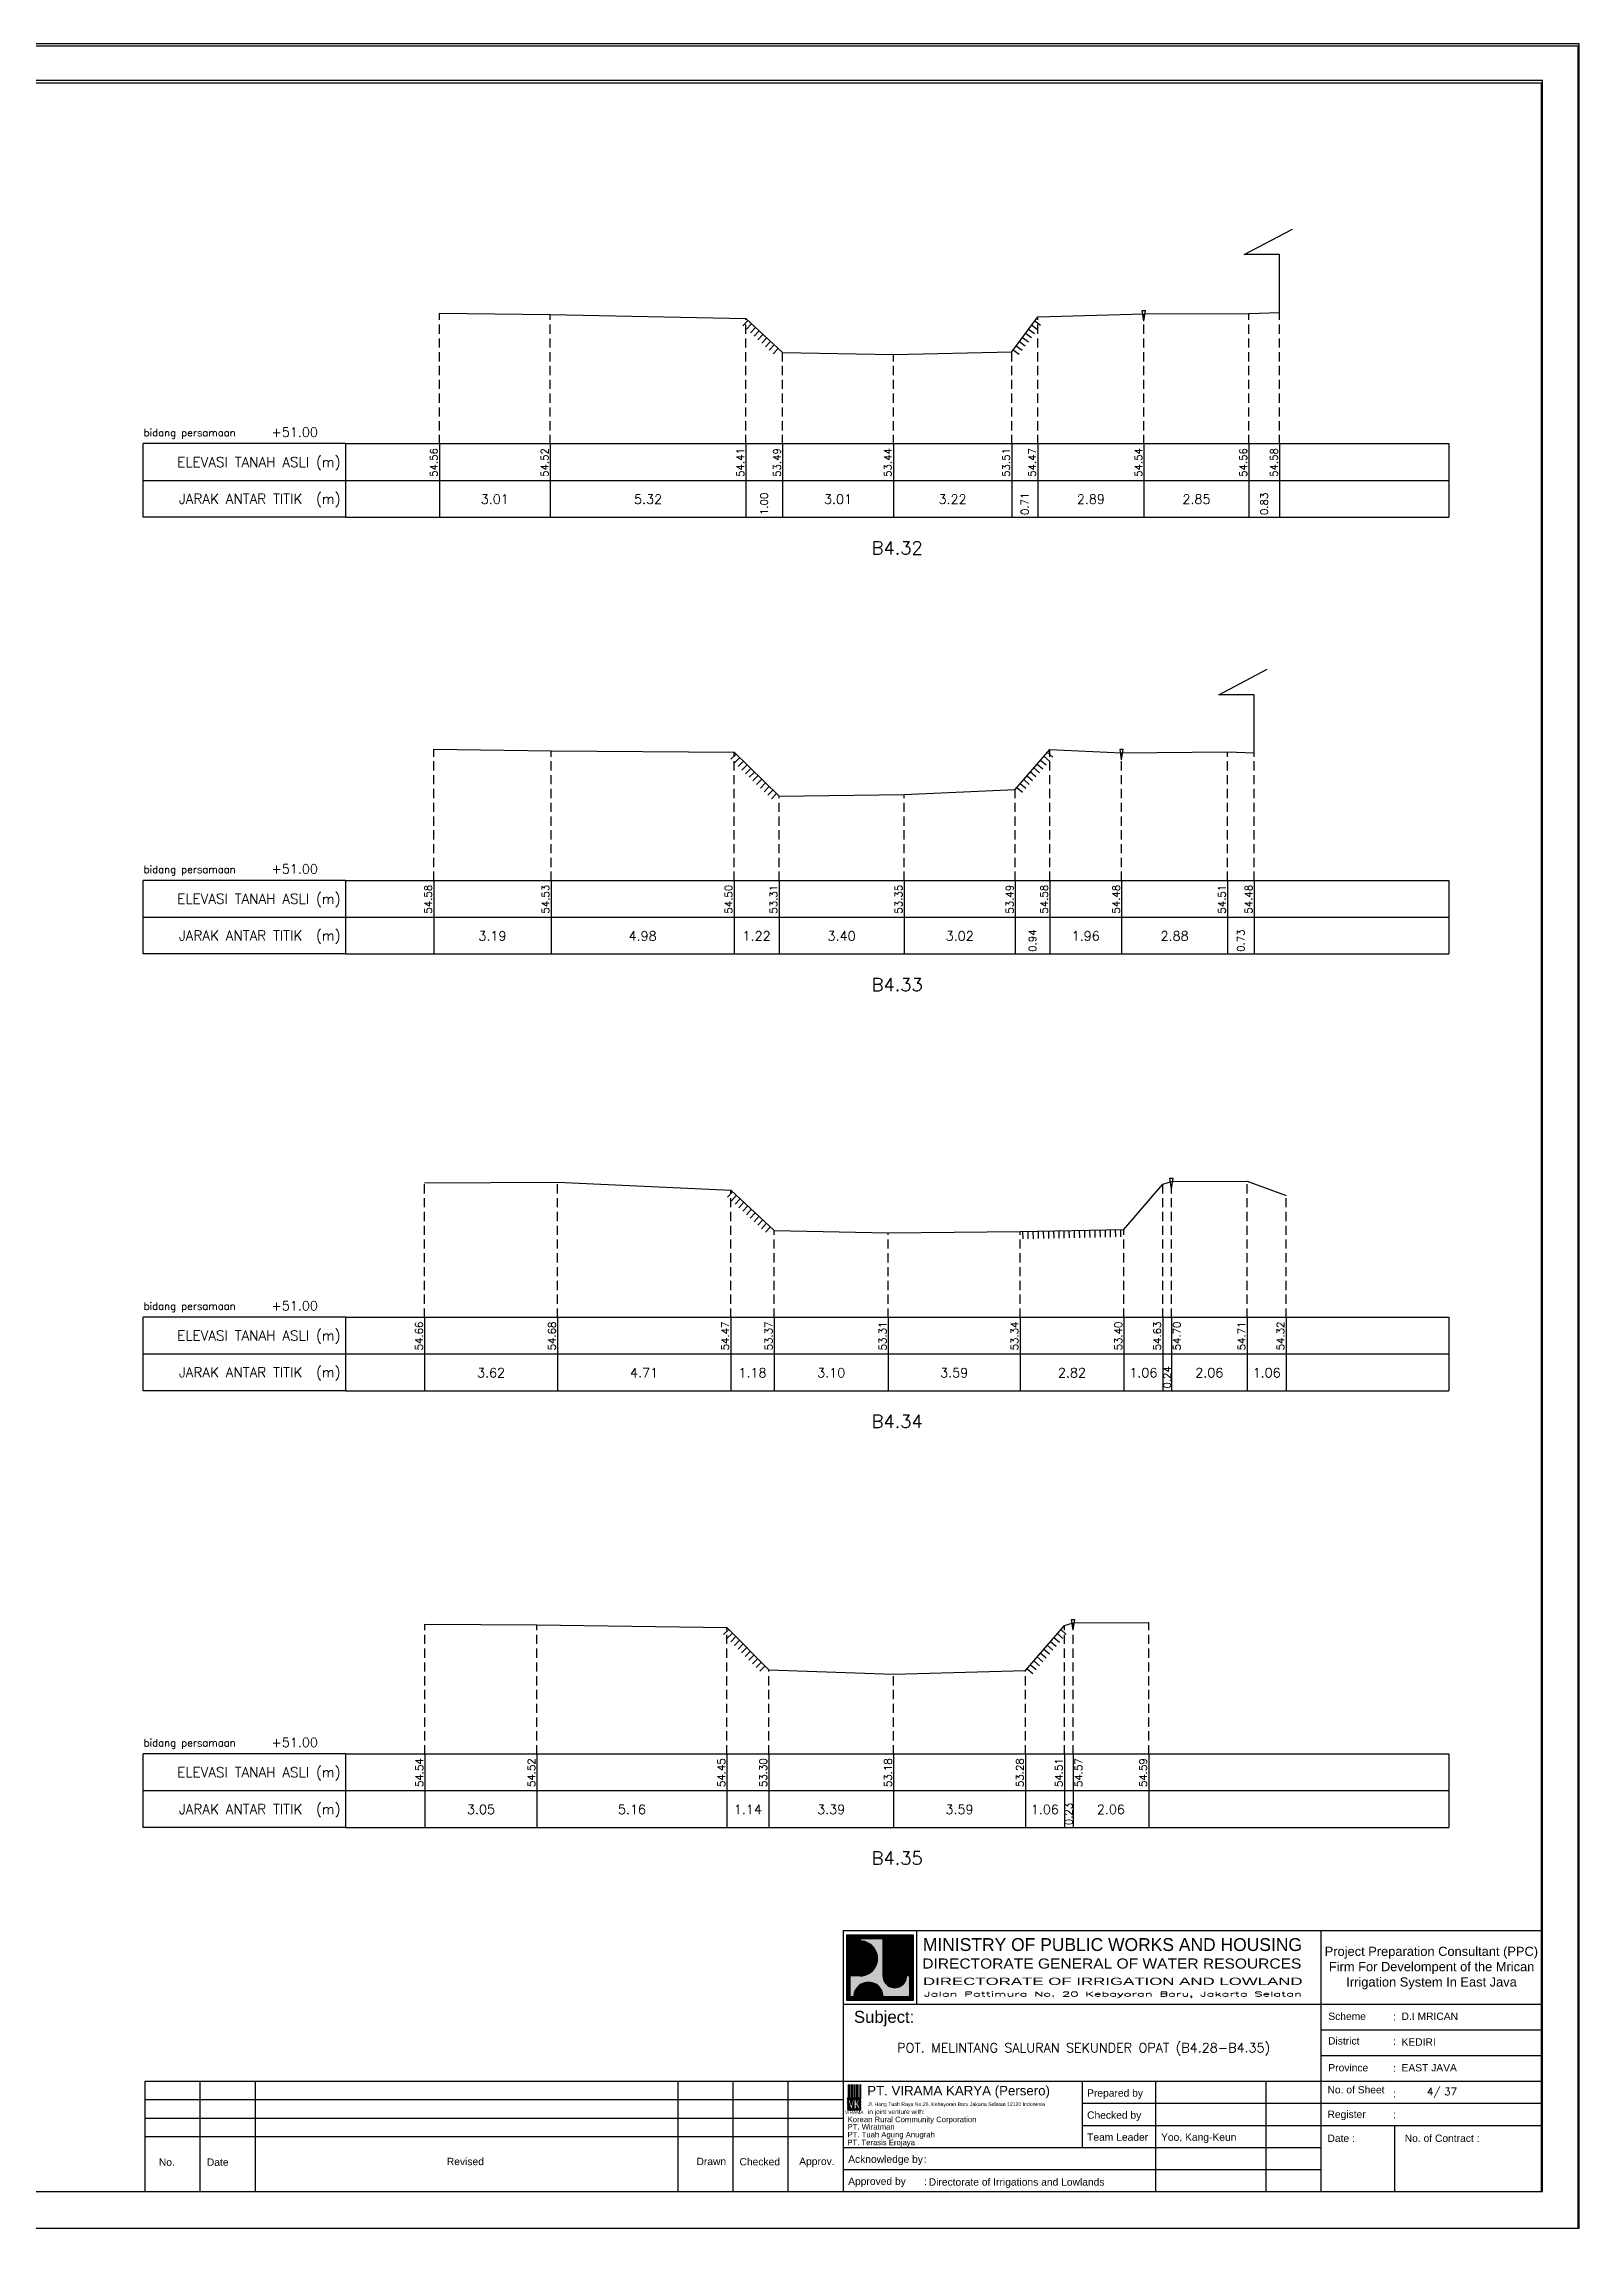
# Model space of a CAD drawing. Header units: inches. Extents: x -11 to 3175, y -842 to -783.
# Drawn here: x 295.3 to 337.1, y -842 to -782.6 of the extents above; entities that cross this region are included whole.
import ezdxf
from ezdxf.enums import TextEntityAlignment as Align

# ---------------------------------------------------------------- set-up
doc = ezdxf.new("R2010")
doc.units = ezdxf.units.IN
doc.header["$MEASUREMENT"] = 0
doc.linetypes.add('DASHED2', pattern=[0.375, 0.25, -0.125])
doc.layers.add('KOP', color=7, linetype='Continuous')
doc.layers.add('pelengkap', color=7, linetype='Continuous')
doc.styles.add('ARIAL', font='arial.ttf')
doc.styles.add('battang01', font='arial.ttf')
doc.styles.add('L100', font='simplex.shx', dxfattribs={"height": 0.254})
doc.styles.add('L140', font='simplex.shx', dxfattribs={"height": 0.356})
doc.styles.add('L80', font='simplex.shx', dxfattribs={"height": 0.203})
doc.styles.add('ROMANS-N', font='ROMANS.SHX', dxfattribs={"width": 0.8})
doc.styles.add('SONDU', font='arial.ttf')
doc.styles.get("Standard").update_dxf_attribs({"font": 'simplex.shx'})
doc.styles.add('STYLE1', font='arial.ttf', dxfattribs={"height": 0.2})
pattern_1 = [(45, (0, 0), (-0.08838834764831843, 0.08838834764831845), [])]

# ---------------------------------------------------------------- blocks, each defined once
blk = doc.blocks.new('kop')
at = {"layer": 'KOP'}
h = blk.add_hatch(color=3, dxfattribs=at)
h.paths.add_polyline_path([(609.8653532927285, 69.7965174242664), (591.8076082223538, 69.7965174242664), (591.8076082223538, 51.90947071793616), (609.8653532927285, 51.90947071793616)])
h.paths.add_polyline_path([(592.1020534932645, 52.24844148547069), (592.1020534932645, 69.50460869670152), (609.5341911203627, 69.50460869670152), (609.5341911203627, 52.24844148547069)], flags=16)
edge = h.paths.add_edge_path(flags=0)
edge.add_line((608.873529834174, 52.90910277674104), (601.6712012034158, 52.90910277674104))
edge.add_ellipse((597.6820295724688, 52.91975268540099), major_axis=(2.820780363398898, 2.820780363398898), ratio=0.9999999999999934, start_angle=314.8470375744171, end_angle=495.1529624255826)
edge.add_line((593.6928579415221, 52.90910277674104), (592.7627147794652, 52.90910277674104))
edge.add_line((592.7627147794651, 52.90910277674104), (592.7627147794651, 58.62619728620361))
edge.add_line((592.7627147794651, 58.62619728620368), (595.428986556629, 58.62619728620368))
edge.add_ellipse((595.4289865566291, 63.36824099147847), major_axis=(-3.353131261170752, 3.353131261170752), ratio=0.9999999999999983, start_angle=134.9999999999999, end_angle=314.9999999999999)
edge.add_line((595.4289865566291, 68.11028469675327), (595.4289865566291, 68.84394741944757))
edge.add_line((595.4289865566291, 68.84394741944752), (601.6547436091821, 68.84394741944752))
edge.add_line((601.6547436091821, 68.84394741944752), (601.6547436091821, 58.59413430307072))
edge.add_ellipse((604.8563547331537, 58.62619728605213), major_axis=(2.263994459030571, 2.263994459030571), ratio=0.9999999999991376, start_angle=135.5737774266452, end_angle=315.0000000026869)
edge.add_line((608.0581264027169, 58.62619728620368), (608.873529834174, 58.62619728620368))
edge.add_line((608.873529834174, 58.62619728620368), (608.873529834174, 52.9091027767411))
h = blk.add_hatch(dxfattribs=at)
h.set_pattern_fill('ANSI31', color=21)
h.set_pattern_definition(pattern_1)
h.paths.add_polyline_path([(609.5341911203627, 69.50460869670152), (592.1020534932645, 69.50460869670152), (592.1020534932645, 52.24844148547069), (609.5341911203627, 52.24844148547069)])
edge = h.paths.add_edge_path(flags=16)
edge.add_line((608.0581264038578, 58.62619728331649), (608.873529834174, 58.62619728331649))
edge.add_line((608.873529834174, 58.62619728331649), (608.873529834174, 52.90910277674104))
edge.add_line((608.873529834174, 52.90910277674104), (601.6712012043477, 52.90910277674104))
edge.add_ellipse((597.6820295732255, 52.91975268530538), major_axis=(-2.820780363950464, 2.820780363950464), ratio=0.9999999999999999, start_angle=224.8470375717975, end_angle=405.1529624282025)
edge.add_line((593.6928579421033, 52.90910277674104), (592.7627147794651, 52.90910277674104))
edge.add_line((592.7627147794651, 52.90910277674104), (592.7627147794651, 58.62619728331649))
edge.add_line((592.7627147794651, 58.62619728331649), (595.4289865705781, 58.62619728331649))
edge.add_ellipse((595.4289865571182, 63.3682409894528), major_axis=(-3.353131262124677, 3.353131262124677), ratio=0.9999999999999912, start_angle=134.9999999999997, end_angle=314.9999999999998)
edge.add_line((595.4289865571182, 68.11028469676671), (595.4289865571182, 68.84394741944752))
edge.add_line((595.4289865571182, 68.84394741944752), (601.6547436095548, 68.84394741944752))
edge.add_line((601.6547436095548, 68.84394741944752), (601.6547436095548, 58.5941344047481))
edge.add_ellipse((604.8563547345466, 58.62619728331649), major_axis=(-2.263994459341034, 2.263994459341035), ratio=0.999999999999965, start_angle=45.57377555810933, end_angle=225.000000000001)
h = blk.add_hatch(color=3, dxfattribs=at)
edge = h.paths.add_edge_path()
edge.add_line((601.6547436091821, 68.84394741944752), (595.4289865566291, 68.84394741944752))
edge.add_line((595.4289865566291, 68.84394741944752), (595.4289865566291, 68.11028469675321))
edge.add_ellipse((595.4289865566291, 63.36824099147847), major_axis=(-3.353131261170759, 3.353131261170758), ratio=0.9999999999999979, start_angle=134.9999999999999, end_angle=314.99999999999994, ccw=False)
edge.add_line((595.4289865566291, 58.62619728620368), (592.7627147794652, 58.62619728620368))
edge.add_line((592.7627147794651, 58.62619728620368), (592.7627147794651, 52.9091027767411))
edge.add_line((592.7627147794651, 52.90910277674104), (593.692857941522, 52.90910277674104))
edge.add_ellipse((597.6820295724688, 52.91975268540099), major_axis=(-2.820780363398898, 2.820780363398898), ratio=0.9999999999999934, start_angle=-135.1529624255826, end_angle=45.15296242558293, ccw=False)
edge.add_line((601.6712012034156, 52.90910277674104), (608.8735298341738, 52.90910277674104))
edge.add_line((608.873529834174, 52.90910277674104), (608.873529834174, 58.62619728620361))
edge.add_line((608.873529834174, 58.62619728620368), (608.0581264027169, 58.62619728620368))
edge.add_ellipse((604.856354733136, 58.62619728987087), major_axis=(2.263994459042317, 2.263994459042318), ratio=0.9999999999997576, start_angle=134.426222510409, end_angle=314.999999934367, ccw=False)
edge.add_line((601.6547436091821, 58.65826027636805), (601.6547436091821, 68.8439474194476))
h = blk.add_hatch(dxfattribs=at)
h.set_pattern_fill('ANSI31', color=41)
h.set_pattern_definition(pattern_1)
h.paths.add_polyline_path([(595.5939701222399, 25.44229578518152), (591.9923714647559, 25.44229578518152), (591.9923714647559, 22.12011222587194), (595.5939701222399, 22.12011222587194)])
h.paths.add_polyline_path([(594.8290399212113, 23.80107538915849), (595.486404190889, 22.50553331270966), (594.9518442189607, 22.50553331270966), (594.3704352444638, 23.59173922572727), (594.3704352444638, 22.50553331270966), (593.8526512319377, 22.50553331270966), (593.8526512319377, 24.7253559070662), (593.2416323709347, 22.50553331270966), (592.8436656118323, 22.50553331270966), (592.1206616099082, 25.0450254569166), (592.6728596590955, 25.0450254569166), (593.0257276515837, 23.53939475651638), (593.4088768836065, 25.0450254569166), (594.3704352444638, 25.0450254569166), (594.3704352444638, 23.99209855350495), (594.8904903176194, 25.0450254569166), (595.4627761213299, 25.0450254569166)], flags=16)
at = {"color": 2}
blk.add_lwpolyline([(-49.29008735655361, -9.987386569675465), (790.6905617838997, -9.987386569675465), (790.6905617838997, 583.2926438577114), (-49.29008735655361, 583.2926438577114)], close=True, dxfattribs=at)
at = {"color": 6}
blk.add_lwpolyline([(0.6493091440684111, 0.0004927304488262507), (780.7026824837753, 0.0004927304488262507), (780.7026824837753, 573.3047645575871), (0.6493091440684111, 573.3047645575871)], close=True, dxfattribs=at)
at = {"layer": 'KOP', "color": 5}
for p, q in [((590.8030303217506, 70.96299432783698), (590.8030303217506, 29.98464833497903)), ((590.8030303217506, 70.96299432783698), (780.7026824837753, 70.96299432783698)), ((400.9033781597261, 29.98464833497903), (400.9033781597261, 0.0004927304488262507)), ((400.9033781597261, 29.98464833497903), (590.8030303217506, 29.98464833497903)), ((590.8030303217506, 29.98464833497903), (590.8030303217506, 0.0004927304488262507))]:
    blk.add_line(p, q, dxfattribs=at)
at = {"layer": 'KOP', "color": 3}
for p, q in [((591.8076082223538, 69.7965174242664), (609.8653532927285, 69.7965174242664)), ((591.8076082223538, 51.90947071793616), (591.8076082223538, 69.7965174242664)), ((592.1020534932645, 69.50460869670152), (609.5341911203627, 69.50460869670152)), ((592.1020534932645, 52.24844148547069), (592.1020534932645, 69.50460869670152)), ((595.4289865571182, 68.84394741502373), (595.4289865571182, 68.1102846954029)), ((595.4289865566291, 68.84394741944752), (601.6547436091821, 68.84394741944752)), ((601.6547436095548, 58.59413430414176), (601.6547436095548, 68.84394741502373)), ((609.5341911203627, 69.50460869670152), (609.5341911203627, 52.24844148547069)), ((609.8653532927285, 69.7965174242664), (609.8653532927285, 51.90947071793616)), ((592.7627147794651, 52.90910277674104), (592.7627147794651, 58.62619728620368)), ((595.4289865571182, 58.62619728331649), (592.7627147799426, 58.62619728331649)), ((608.8735298352565, 58.62619728331649), (608.0581264038578, 58.62619728331649)), ((608.873529834174, 58.62619728620368), (608.873529834174, 52.90910277674104)), ((609.8653532927285, 51.90947071793616), (591.8076082223538, 51.90947071793616)), ((609.5341911203627, 52.24844148547069), (592.1020534932645, 52.24844148547069)), ((593.6928579415221, 52.90910277674104), (592.7627147794651, 52.90910277674104)), ((608.873529834174, 52.90910277674104), (601.6712012034156, 52.90910277674104)), ((720.7343712747147, 43.97725428375983), (780.7026824837753, 43.97725428375983)), ((720.7343712747147, 36.98095130936949), (780.7026824837753, 36.98095130936949)), ((415.895455961991, 29.98464833497903), (415.895455961991, 0.0004927304488262507)), ((430.8875337642562, 29.98464833497903), (430.8875337642562, 0.0004927304488262507)), ((545.8267969149554, 29.98464833497903), (545.8267969149554, 0.0004927304488262507)), ((560.8188747172203, 29.98464833497903), (560.8188747172203, 0.0004927304488262507)), ((575.8109525194855, 29.98464833497903), (575.8109525194855, 0.0004927304488262507)), ((655.7687007982327, 29.98464833497903), (655.7687007982327, 11.99415497226093)), ((675.7581378679197, 29.98464833497903), (675.7581378679197, 0.0004927304488262507)), ((705.7422934724498, 29.98464833497903), (705.7422934724498, 0.0004927304488262507)), ((400.9033781597261, 24.98728906755738), (590.8030303217506, 24.98728906755738)), ((655.7687007982327, 23.98781721407303), (720.7343712747147, 23.98781721407303)), ((720.7343712747147, 23.98781721407303), (780.7026824837753, 23.98781721407303)), ((400.9033781597261, 19.98992980013563), (590.8030303217506, 19.98992980013563)), ((655.7687007982327, 17.99098609316704), (720.7343712747147, 17.99098609316704)), ((720.7343712747147, 17.99098609316704), (780.7026824837753, 17.99098609316704)), ((740.7238083444017, 17.99098609316704), (740.7238083444017, 0.0004927304488262507)), ((400.9033781597261, 14.99257053271398), (590.8030303217506, 14.99257053271398)), ((590.8030303217506, 5.997323851354935), (720.7343712747147, 5.997323851354935))]:
    blk.add_line(p, q, dxfattribs=at)
at = {"layer": 'KOP', "color": 4}
for p, q in [((610.7924673914374, 70.96299432783698), (610.7924673914374, 50.97355725815018)), ((720.7343712747147, 70.96299432783698), (720.7343712747147, 0.0004927304488262507)), ((590.8030303217506, 50.97355725815018), (720.7343712747147, 50.97355725815018)), ((720.7343712747147, 50.97355725815018), (780.7026824837753, 50.97355725815018)), ((590.8030303217506, 29.98464833497903), (720.7343712747147, 29.98464833497903)), ((720.7343712747147, 29.98464833497903), (780.7026824837753, 29.98464833497903)), ((590.8030303217506, 11.99415497226093), (720.7343712747147, 11.99415497226093))]:
    blk.add_line(p, q, dxfattribs=at)
at = {"layer": 'KOP', "color": 41}
blk.add_line((595.5939701222399, 22.12011222587194), (591.9923714647559, 22.12011222587194), dxfattribs=at)
for points in [[(591.9923714647559, 25.44229578518152), (595.5939701222399, 25.44229578518152)], [(592.1206616099082, 25.0450254569166), (592.6728596590955, 25.0450254569166)], [(592.1206616099082, 25.0450254569166), (592.8436656118323, 22.50553331270964)], [(592.2042302093139, 25.44229578518152), (592.4160889538717, 25.44229578518152)], [(592.6279476984296, 25.44229578518152), (592.8398064429874, 25.44229578518152)], [(592.6728596590955, 25.04502545691657), (593.0257276515837, 23.53939475651638), (593.4088768836065, 25.04502545691663)], [(593.0516651875452, 25.44229578518152), (593.2635239321031, 25.44229578518152)], [(593.2416323709347, 22.50553331270964), (593.8526512319377, 24.7253559070662)], [(593.4088768836065, 25.0450254569166), (594.3704352444638, 25.0450254569166)], [(593.475382676661, 25.44229578518152), (593.6872414212188, 25.44229578518152)], [(593.8526512319377, 22.50553331270966), (593.8526512319377, 24.7253559070662)], [(593.8991001657766, 25.44229578518152), (594.1109589103345, 25.44229578518152)], [(594.3228176548924, 25.44229578518152), (594.5346763994503, 25.44229578518152)], [(594.3704352444638, 25.0450254569166), (594.3704352444638, 23.99209855350495)], [(594.3704352444638, 23.99209855350495), (594.8904903176194, 25.04502545691664)], [(594.7465351440081, 25.44229578518152), (594.958393888566, 25.44229578518152)], [(594.8290399212113, 23.80107538915849), (595.4627761213299, 25.04502545691658)], [(594.8290399212113, 23.80107538915849), (595.486404190889, 22.50553331270966)], [(594.8904903176194, 25.0450254569166), (595.4627761213299, 25.0450254569166)], [(595.1702526331238, 25.44229578518152), (595.3821113776818, 25.44229578518152)], [(592.8436656118323, 22.50553331270966), (593.2416323709347, 22.50553331270966)], [(593.8526512319377, 22.50553331270966), (594.3704352444638, 22.50553331270966)], [(594.9518442189607, 22.50553331270961), (594.3704352444638, 23.59173922572727)], [(594.3704352444638, 23.59173922572727), (594.3704352444638, 22.50553331270966)], [(594.9518442189607, 22.50553331270966), (595.486404190889, 22.50553331270966)]]:
    blk.add_lwpolyline(points, dxfattribs=at)
at = {"layer": 'KOP', "color": 42}
for points in [[(592.1962927759001, 29.11418325926331), (592.1962927759001, 25.44229578518152)], [(592.5354066955362, 29.11418325926331), (592.5354066955362, 25.44229578518152)], [(592.9591241846518, 29.11418325926331), (592.9591241846518, 25.44229578518152)], [(593.3828416737675, 29.11418325926331), (593.3828416737675, 25.44229578518152)], [(593.8065591628832, 29.11418325926331), (593.8065591628832, 25.44229578518152)], [(594.2302766519989, 29.11418325926331), (594.2302766519989, 25.44229578518152)], [(594.6539941411147, 29.11418325926331), (594.6539941411147, 25.44229578518152)], [(595.0777116302304, 29.11418325926331), (595.0777116302304, 25.44229578518152)], [(595.5014291193462, 29.11418325926331), (595.5014291193462, 25.44229578518152)]]:
    blk.add_lwpolyline(points, dxfattribs=at)
at = {"layer": 'KOP', "color": 3}
for centre, major_axis, ratio, start_param, end_param in [((595.4289865571182, 63.3682409894528), (-3.353131262124677, 3.353131262124677), 0.9999999999999912, 2.35619449019234, 5.497787143782134), ((597.6820295732255, 52.91975268530538), (-2.820780363950464, 2.820780363950464), 0.9999999999999998, 3.924321118983262, 7.071253168581014), ((604.8563547345466, 58.62619728331649), (-2.263994459341034, 2.263994459341035), 0.9999999999999651, 0.7853981633974656, 3.926990816987259)]:
    blk.add_ellipse(centre, major_axis=major_axis, ratio=ratio, start_param=start_param, end_param=end_param, dxfattribs=at)
at = {"layer": 'KOP', "color": 5, "style": 'SONDU'}
for s, height, width, p, p2 in [('MINISTRY OF PUBLIC WORKS AND HOUSING', 3.49815148719519, 0.9710490151369037, (612.4932982688147, 65.39724920043633), (715.583635835389, 65.39724920043633)), ('DIRECTORATE GENERAL OF WATER RESOURCES', 2.748547597081934, 1.100714376561997, (612.3259886324004, 60.61804978528377), (715.4154333181652, 60.61804978528377)), ('DIRECTORATE OF IRRIGATION AND LOWLAND', 1.99894370696868, 1.63875262601232, (612.5247331509995, 56.15346481889102), (715.7518429621628, 56.15346481889102))]:
    blk.add_text(s, height=height, dxfattribs=dict(at, width=width)).set_placement(p, p2, align=Align.FIT)
at = {"layer": 'KOP', "color": 3, "style": 'ROMANS-N', "width": 1.832260783358812}
blk.add_text('Jalan Pattimura No. 20 Kebayoran Baru, Jakarta Selatan', height=1.249339816855425, dxfattribs=at).set_placement((612.7914110984061, 53.0739527913797), (715.583635835389, 53.0739527913797), align=Align.FIT)
at = {"layer": 'KOP', "color": 5, "style": 'ARIAL'}
blk.add_text('Subject:', height=3.252150442789123, dxfattribs=at).set_placement((593.7538629287924, 45.86653647040268))
at = {"layer": 'KOP', "color": 3}
for s, height, style, p in [('Scheme', 1.99894370696868, 'battang01', (722.7467307064071, 46.65722556886666)), (':', 1.99894370696868, 'battang01', (740.368327375754, 46.56012324452533)), ('D.I MRICAN', 1.99894370696868, 'battang01', (742.6585068305885, 46.65722556886666)), ('District', 1.99894370696868, 'battang01', (722.6754973804648, 39.96707763894264)), ('KEDIRI', 1.99894370696868, 'battang01', (742.6585068305885, 39.66092259447632)), (':', 1.99894370696868, 'battang01', (740.382074427338, 39.86997531646293)), ('Province', 1.99894370696868, 'battang01', (722.7467307064071, 32.66461962008597)), (':', 1.99894370696868, 'battang01', (740.368327375754, 32.56751729574452)), ('EAST JAVA', 1.99894370696868, 'battang01', (742.6585068305885, 32.66461962008597)), ('Prepared by', 1.99894370696868, 'battang01', (657.1430811109453, 25.78808395849862)), ('No. of Sheet ', 1.99894370696868, 'battang01', (722.520620818671, 26.67669459981798)), (':', 1.99894370696868, 'battang01', (740.3764858407951, 25.61838168175072)), ('in joint venture with:', 1.249339816855425, 'SONDU', (597.5578460284455, 21.07202452231022)), ('Checked by', 1.99894370696868, 'battang01', (657.1430811109453, 19.79125283759251)), ('Register', 1.99894370696868, 'battang01', (722.520620818671, 20.01807698302375)), (':', 1.99894370696868, 'battang01', (740.3598310849088, 19.92097465868241)), ('Team Leader', 1.99894370696868, 'battang01', (657.1430811109453, 13.79442171668651)), ('Yoo, Kang-Keun', 1.99894370696868, 'battang01', (677.261691985017, 13.79442171668651)), ('Date :', 1.99894370696868, 'battang01', (722.520620818671, 13.48542904786333)), ('No. of Contract :', 1.99894370696868, 'battang01', (743.5203251274443, 13.48542904786333)), ('No.', 2, 'STYLE1', (404.7326663119579, 6.989602865739329)), ('Date', 2, 'STYLE1', (417.7761580577991, 6.989602865739329)), ('Revised', 2, 'STYLE1', (483.0371936477145, 7.169341252978228)), ('Drawn', 2, 'STYLE1', (550.9231662973559, 7.182965166626985)), ('Checked', 2, 'STYLE1', (562.6224972631348, 7.108401592637279)), ('Approv.', 2, 'STYLE1', (578.86250988613, 7.205550314016108)), ('Acknowledge by', 1.99894370696868, 'battang01', (592.1774106344633, 7.797590595780406)), (':', 1.99894370696868, 'battang01', (612.7647815001492, 7.813086169812294)), ('Approved by', 1.99894370696868, 'battang01', (592.1774106344633, 1.800759474874411)), (':', 1.99894370696868, 'battang01', (612.8062382028575, 1.771932832116903)), ('Directorate of Irrigations and Lowlands', 1.99894370696868, 'battang01', (614.0846811434608, 1.594699671224788))]:
    blk.add_text(s, height=height, dxfattribs=dict(at, style=style)).set_placement(p)
at = {"layer": 'KOP', "color": 6, "style": 'SONDU'}
blk.add_text('PT. VIRAMA KARYA (Persero)', height=2.580944750812598, dxfattribs=at).set_placement((597.3630730504415, 26.14584984606049))
at = {"layer": 'KOP', "color": 42, "style": 'SONDU'}
blk.add_text('VIRAMA', height=0.9417941134961573, dxfattribs=at).set_placement((591.2959839900191, 21.03873930941651))
at = {"layer": 'KOP', "color": 4, "style": 'SONDU'}
for s, p in [('Korean Rural Community Corporation', (592.0172325651579, 18.85809622764893)), ('PT. Wiratman', (592.0172325651579, 16.86431729777243)), ('PT. Terasis Erojaya', (591.9444979581187, 12.58833032325808)), ('PT. Tuah Agung Anugrah', (591.9984246368545, 14.73155498450907))]:
    blk.add_text(s, height=1.49920778022651, dxfattribs=at).set_placement(p)
at = {"layer": 'KOP', "color": 3, "insert": (719.8583502723425, 60.76950394133539), "char_height": 2.49867963371085, "width": 61.43936713392102, "attachment_point": 4, "style": 'SONDU'}
blk.add_mtext('\\pi1.9124;Project Preparation Consultant (PPC)\\P\\pi3.0493;Firm For Develompent of the Mrican \\P\\pi7.7731;Irrigation System In East Java', dxfattribs=at)
at = {"layer": 'KOP', "color": 2, "insert": (597.5716775050441, 24.25098294227902), "char_height": 0.9994718534843399, "width": 48.71807324837515, "attachment_point": 1, "style": 'SONDU'}
blk.add_mtext('Jl. Hang Tuah Raya No.26, Kebayoran Baru Jakarta Selatan 12120 Indonesia', dxfattribs=at)
blk = doc.blocks.new('c100')
at = {"color": 2}
blk.add_lwpolyline([(-5, -1), (79.10000000000002, -1), (79.10000000000002, 58.4), (-5, 58.4)], close=True, dxfattribs=at)
at = {"color": 6}
blk.add_lwpolyline([(0, 0), (78.10000000000002, 0), (78.10000000000002, 57.4), (3.516176065587739e-15, 57.4)], close=True, dxfattribs=at)
blk = doc.blocks.new('das2')
at = {"color": 5, "linetype": 'Continuous'}
for q in [(0, 1), (17.75, 0.9999999999999973)]:
    blk.add_line((2.75, 1), q, dxfattribs=at)
at = {"color": 3, "linetype": 'Continuous'}
for p, q in [((2.75, 1), (2.75, 0)), ((17.75, 0.9999999999999973), (17.75, -2.664535259100376e-15)), ((0, 0.5000000000000004), (17.75, 0.4999999999999973)), ((2.75, 0), (0, 0)), ((2.75, 0), (17.75, -2.664535259100376e-15))]:
    blk.add_line(p, q, dxfattribs=at)
blk.add_lwpolyline([(0, 0), (0, 1)], dxfattribs=at)
blk.add_text('bidang persamaan', height=0.1, dxfattribs=at).set_placement((0.005000000000000004, 1.100000000000001))
at = {"color": 5, "linetype": 'Continuous'}
for s, p in [('ELEVASI TANAH ASLI (m)', (2.683279515513197, 0.6825000000000001)), ('JARAK ANTAR TITIK  (m)', (2.683279515513197, 0.1825000000000001))]:
    blk.add_text(s, height=0.135, dxfattribs=at).set_placement(p, align=Align.RIGHT)
blk = doc.blocks.new('gbrpatok')
at = {"color": 2, "linetype": 'Continuous'}
for p, q in [((-0.0004517254713327645, 0.0009574234873781506), (0.0004517254713327645, 0.0009574234873781506)), ((0, -0.001962284437723838), (-0.0004517254713327645, 0.0009574234873781506)), ((0, -0.001962284437723838), (0.0004517254713327645, 0.0009574234873781506))]:
    blk.add_line(p, q, dxfattribs=at)
blk = doc.blocks.new('rumahka')
at = {"color": 3, "linetype": 'Continuous'}
blk.add_lwpolyline([(0, 0), (0, 0.01576461611489322), (-0.009615698653525406, 0.01576461611489322), (0.003502072417772339, 0.02270718004444916)], dxfattribs=at)

msp = doc.modelspace()

# ---------------------------------------------------------------- linework, layer by layer
at = {"color": 1, "linetype": 'DASHED2', "lineweight": -3}
for p, q in [((306.1002154275147, -793.4878278882626), (306.1002154275147, -789.9238278882626)), ((309.1149752875148, -793.4878278882626), (309.1149752875148, -789.9668278882626)), ((325.2617263575148, -793.4878278882626), (325.2617263575148, -789.9488278882626)), ((328.1139493495148, -793.4878278882626), (328.1139493495148, -789.9318278882625)), ((328.9482493805148, -793.4878278882626), (328.9482493805148, -789.9118278882626)), ((314.4375607975148, -793.4878278882626), (314.4375607975148, -790.0748278882626)), ((322.3728835095147, -793.4878278882626), (322.3728835095147, -790.0228278882626)), ((315.4343464425148, -793.4878278882626), (315.4343464425148, -790.9988278882626)), ((318.4472737015147, -793.4878278882626), (318.4472737015147, -791.0518278882626)), ((321.6648721765147, -793.4878278882626), (321.6648721765147, -790.9798278882625)), ((305.9482797695751, -805.3624682842594), (305.9482797695751, -801.7864682842594)), ((309.1384125995751, -805.3624682842594), (309.1384125995751, -801.8284682842594)), ((314.1178773595751, -805.3624682842594), (314.1178773595751, -801.8654682842595)), ((322.6994017095751, -805.3624682842594), (322.6994017095751, -801.7874682842594)), ((324.6549571295751, -805.3624682842594), (324.6549571295751, -801.8784682842594)), ((327.5337459375751, -805.3624682842594), (327.5337459375751, -801.8544682842594)), ((328.2589105145751, -805.3624682842594), (328.2589105145751, -801.8794682842595)), ((315.3373541655751, -805.3624682842594), (315.3373541655751, -803.0564682842594)), ((318.7409093615751, -805.3624682842594), (318.7409093615751, -803.0154682842594)), ((321.7618646665751, -805.3624682842594), (321.7618646665751, -802.8744682842594)), ((305.6986986298485, -817.2382705287592), (305.6986986298485, -813.5752705287592)), ((309.3138919098485, -817.2382705287592), (309.3138919098485, -813.5592705287593)), ((314.0243169698485, -817.2382705287592), (314.0243169698485, -813.7692705287592)), ((325.7732905468485, -817.2382705287592), (325.7732905468485, -813.6102705287592)), ((326.0086052298485, -817.2382705287592), (326.0086052298485, -813.5412705287592)), ((328.0672504158485, -817.2382705287592), (328.0672504158485, -813.5302705287593)), ((329.1267760078485, -817.2382705287592), (329.1267760078485, -813.9152705287593)), ((315.2064237398485, -817.2382705287592), (315.2064237398485, -814.8652705287592)), ((318.3071112188485, -817.2382705287592), (318.3071112188485, -814.9322705287592)), ((321.8927946168485, -817.2382705287592), (321.8927946168485, -814.9002705287593)), ((324.7150268598485, -817.2382705287592), (324.7150268598485, -814.8402705287592)), ((305.7088707859393, -829.1116841359036), (305.7088707859393, -825.5746841359036)), ((308.7558901559393, -829.1116841359036), (308.7558901559393, -825.5916841359036)), ((323.0968750429392, -829.1116841359036), (323.0968750429392, -825.6066841359036)), ((323.3318431259393, -829.1116841359036), (323.3318431259393, -825.5376841359036)), ((325.3907812019393, -829.1116841359036), (325.3907812019393, -825.5266841359036)), ((313.9207734199393, -829.1116841359036), (313.9207734199393, -825.6646841359036)), ((315.0606518569393, -829.1116841359036), (315.0606518569393, -826.8126841359036)), ((322.0385674399392, -829.1116841359036), (322.0385674399392, -826.8366841359036)), ((318.4522759319393, -829.1116841359036), (318.4522759319393, -826.9346841359036))]:
    msp.add_line(p, q, dxfattribs=at)
at = {"color": 2, "linetype": 'Continuous', "lineweight": -3}
for p, q in [((306.1002154275147, -789.9238278882626), (309.1149752875148, -789.9668278882626)), ((309.1149752875148, -789.9668278882626), (314.4375607975148, -790.0748278882626)), ((322.3728835095147, -790.0228278882626), (325.2617263575148, -789.9488278882626)), ((325.2617263575148, -789.9488278882626), (328.1139493495148, -789.9318278882625)), ((328.1139493495148, -789.9318278882625), (328.9482493805148, -789.9118278882626)), ((314.4375607975148, -790.0748278882626), (315.4343464425148, -790.9988278882626)), ((321.6648721765147, -790.9798278882625), (322.3728835095147, -790.0228278882626)), ((315.4343464425148, -790.9988278882626), (318.4472737015147, -791.0518278882626)), ((318.4472737015147, -791.0518278882626), (321.6648721765147, -790.9798278882625)), ((305.9482797695751, -801.7864682842594), (309.1384125995751, -801.8284682842594)), ((309.1384125995751, -801.8284682842594), (314.1178773595751, -801.8654682842595)), ((314.1178773595751, -801.8654682842595), (315.3373541655751, -803.0564682842594)), ((321.7618646665751, -802.8744682842594), (322.6994017095751, -801.7874682842594)), ((322.6994017095751, -801.7874682842594), (324.6549571295751, -801.8784682842594)), ((324.6549571295751, -801.8784682842594), (327.5337459375751, -801.8544682842594)), ((327.5337459375751, -801.8544682842594), (328.2589105145751, -801.8794682842595)), ((315.3373541655751, -803.0564682842594), (318.7409093615751, -803.0154682842594)), ((318.7409093615751, -803.0154682842594), (321.7618646665751, -802.8744682842594)), ((305.6986986298485, -813.5752705287592), (309.3138919098485, -813.5592705287593)), ((309.3138919098485, -813.5592705287593), (314.0243169698485, -813.7692705287592)), ((314.0243169698485, -813.7692705287592), (315.2064237398485, -814.8652705287592)), ((324.7150268598485, -814.8402705287592), (325.7732905468485, -813.6102705287592)), ((325.7732905468485, -813.6102705287592), (326.0086052298485, -813.5412705287592)), ((326.0086052298485, -813.5412705287592), (328.0672504158485, -813.5302705287593)), ((328.0672504158485, -813.5302705287593), (329.1267760078485, -813.9152705287593)), ((315.2064237398485, -814.8652705287592), (318.3071112188485, -814.9322705287592)), ((318.3071112188485, -814.9322705287592), (321.8927946168485, -814.9002705287593)), ((321.8927946168485, -814.9002705287593), (324.7150268598485, -814.8402705287592)), ((305.7088707859393, -825.5746841359036), (308.7558901559393, -825.5916841359036)), ((308.7558901559393, -825.5916841359036), (313.9207734199393, -825.6646841359036)), ((322.0385674399392, -826.8366841359036), (323.0968750429392, -825.6066841359036)), ((323.0968750429392, -825.6066841359036), (323.3318431259393, -825.5376841359036)), ((323.3318431259393, -825.5376841359036), (325.3907812019393, -825.5266841359036)), ((313.9207734199393, -825.6646841359036), (315.0606518569393, -826.8126841359036)), ((315.0606518569393, -826.8126841359036), (318.4522759319393, -826.9346841359036)), ((318.4522759319393, -826.9346841359036), (322.0385674399392, -826.8366841359036))]:
    msp.add_line(p, q, dxfattribs=at)
at = {"color": 1, "linetype": 'Continuous', "lineweight": -3}
for p, q in [((306.1002154275147, -793.4878278882626), (306.1002154275147, -795.4878278882626)), ((309.1149752875148, -793.4878278882626), (309.1149752875148, -795.4878278882626)), ((314.4375607975148, -793.4878278882626), (314.4375607975148, -795.4878278882626)), ((315.4343464425148, -793.4878278882626), (315.4343464425148, -795.4878278882626)), ((318.4472737015147, -793.4878278882626), (318.4472737015147, -795.4878278882626)), ((321.6648721765147, -793.4878278882626), (321.6648721765147, -795.4878278882626)), ((322.3728835095147, -793.4878278882626), (322.3728835095147, -795.4878278882626)), ((325.2617263575148, -793.4878278882626), (325.2617263575148, -795.4878278882626)), ((328.1139493495148, -793.4878278882626), (328.1139493495148, -795.4878278882626)), ((328.9482493805148, -793.4878278882626), (328.9482493805148, -795.4878278882626)), ((305.9482797695751, -805.3624682842594), (305.9482797695751, -807.3624682842594)), ((309.1384125995751, -805.3624682842594), (309.1384125995751, -807.3624682842594)), ((314.1178773595751, -805.3624682842594), (314.1178773595751, -807.3624682842594)), ((315.3373541655751, -805.3624682842594), (315.3373541655751, -807.3624682842594)), ((318.7409093615751, -805.3624682842594), (318.7409093615751, -807.3624682842594)), ((321.7618646665751, -805.3624682842594), (321.7618646665751, -807.3624682842594)), ((322.6994017095751, -805.3624682842594), (322.6994017095751, -807.3624682842594)), ((324.6549571295751, -805.3624682842594), (324.6549571295751, -807.3624682842594)), ((327.5337459375751, -805.3624682842594), (327.5337459375751, -807.3624682842594)), ((328.2589105145751, -805.3624682842594), (328.2589105145751, -807.3624682842594)), ((305.6986986298485, -817.2382705287592), (305.6986986298485, -819.2382705287592)), ((309.3138919098485, -817.2382705287592), (309.3138919098485, -819.2382705287592)), ((314.0243169698485, -817.2382705287592), (314.0243169698485, -819.2382705287592)), ((315.2064237398485, -817.2382705287592), (315.2064237398485, -819.2382705287592)), ((318.3071112188485, -817.2382705287592), (318.3071112188485, -819.2382705287592)), ((321.8927946168485, -817.2382705287592), (321.8927946168485, -819.2382705287592)), ((324.7150268598485, -817.2382705287592), (324.7150268598485, -819.2382705287592)), ((325.7732905468485, -817.2382705287592), (325.7732905468485, -819.2382705287592)), ((326.0086052298485, -817.2382705287592), (326.0086052298485, -819.2382705287592)), ((328.0672504158485, -817.2382705287592), (328.0672504158485, -819.2382705287592)), ((329.1267760078485, -817.2382705287592), (329.1267760078485, -819.2382705287592)), ((305.7088707859393, -829.1116841359036), (305.7088707859393, -831.1116841359036)), ((308.7558901559393, -829.1116841359036), (308.7558901559393, -831.1116841359036)), ((313.9207734199393, -829.1116841359036), (313.9207734199393, -831.1116841359036)), ((315.0606518569393, -829.1116841359036), (315.0606518569393, -831.1116841359036)), ((318.4522759319393, -829.1116841359036), (318.4522759319393, -831.1116841359036)), ((322.0385674399392, -829.1116841359036), (322.0385674399392, -831.1116841359036)), ((323.0968750429392, -829.1116841359036), (323.0968750429392, -831.1116841359036)), ((323.3318431259393, -829.1116841359036), (323.3318431259393, -831.1116841359036)), ((325.3907812019393, -829.1116841359036), (325.3907812019393, -831.1116841359036))]:
    msp.add_line(p, q, dxfattribs=at)
at = {"layer": 'pelengkap', "color": 1, "linetype": 'Continuous', "lineweight": -3}
for p, q in [((314.4888970694228, -790.1224155671994), (314.3529322724607, -790.2690906297937)), ((314.5915696132389, -790.217590925073), (314.4556048162768, -790.3642659876673)), ((314.694242157055, -790.3127662829465), (314.5582773600929, -790.4594413455409)), ((314.7969147008711, -790.4079416408201), (314.6609499039089, -790.5546167034145)), ((314.8995872446872, -790.5031169986937), (314.763622447725, -790.649792061288)), ((315.0022597885032, -790.5982923565673), (314.8662949915411, -790.7449674191616)), ((321.9563003869129, -790.5859121635391), (322.1170823153713, -790.7048624534975)), ((322.0395655898838, -790.4733648136181), (322.2003475183422, -790.5923151035765)), ((322.1228307928546, -790.3608174636971), (322.2836127213131, -790.4797677536556)), ((322.2060959958255, -790.2482701137761), (322.366877924284, -790.3672204037346)), ((322.2893611987964, -790.1357227638551), (322.4501431272549, -790.2546730538136)), ((315.1049323323193, -790.6934677144409), (314.9689675353572, -790.8401427770352)), ((315.2076048761354, -790.7886430723145), (315.0716400791733, -790.9353181349088)), ((315.3102774199515, -790.8838184301881), (315.1743126229894, -791.0304934927824)), ((321.7065047780002, -790.923554213302), (321.8672867064586, -791.0425045032605)), ((321.7897699809711, -790.8110068633811), (321.9505519094295, -790.9299571533395)), ((321.873035183942, -790.6984595134601), (322.0338171124004, -790.8174098034185)), ((322.6305231317245, -801.8673275438829), (322.7819728671194, -801.9979528769879)), ((314.1679560912833, -801.9143775945234), (314.0282152048147, -802.0574596851183)), ((314.2681135546995, -802.0121962150514), (314.128372668231, -802.1552783056462)), ((314.3682710181158, -802.1100148355794), (314.2285301316472, -802.2530969261742)), ((314.4684284815321, -802.2078334561073), (314.3286875950635, -802.3509155467021)), ((314.5685859449484, -802.3056520766353), (314.4288450584798, -802.4487341672301)), ((314.6687434083647, -802.4034706971632), (314.5290025218961, -802.5465527877581)), ((322.1733344658564, -802.3974016177652), (322.3247842012512, -802.5280269508703)), ((322.26477219903, -802.2913868029888), (322.4162219344249, -802.4220121360938)), ((322.3562099322036, -802.1853719882123), (322.5076596675985, -802.3159973213174)), ((322.4476476653772, -802.0793571734358), (322.5990974007721, -802.2099825065409)), ((322.5390853985509, -801.9733423586594), (322.6905351339457, -802.1039676917644)), ((314.7689008717809, -802.5012893176912), (314.6291599853124, -802.644371408286)), ((314.8690583351972, -802.5991079382192), (314.7293174487286, -802.742190028814)), ((314.9692157986135, -802.6969265587471), (314.8294749121449, -802.8400086493419)), ((315.0693732620298, -802.7947451792751), (314.9296323755612, -802.9378272698699)), ((315.1695307254461, -802.892563799803), (315.0297898389775, -803.0356458903979)), ((315.2696881888623, -802.990382420331), (315.1299473023938, -803.1334645109258)), ((321.8075835331619, -802.8214608768711), (321.9590332685568, -802.9520862099762)), ((321.8990212663355, -802.7154460620947), (322.0504710017304, -802.8460713951997)), ((321.9904589995091, -802.6094312473182), (322.141908734904, -802.7400565804232)), ((322.0818967326828, -802.5034164325417), (322.2333464680776, -802.6340417656468)), ((314.0756486714872, -813.8168631375013), (313.939669789367, -813.9635251421832)), ((314.1783120747646, -813.9120483549855), (314.0423331926443, -814.0587103596674)), ((314.2809754780419, -814.0072335724697), (314.1449965959217, -814.1538955771516)), ((314.3836388813193, -814.1024187899538), (314.247659999199, -814.2490807946358)), ((314.4863022845966, -814.197604007438), (314.3503234024764, -814.34426601212)), ((314.588965687874, -814.2927892249222), (314.4529868057537, -814.4394512296042)), ((314.6916290911513, -814.3879744424064), (314.5556502090311, -814.5346364470884)), ((314.7942924944286, -814.4831596598906), (314.6583136123084, -814.6298216645725)), ((314.896955897706, -814.5783448773748), (314.7609770155858, -814.7250068820567)), ((314.9996193009833, -814.673530094859), (314.8636404188631, -814.8201920995409)), ((315.1022827042607, -814.7687153123431), (314.9663038221404, -814.9153773170251)), ((321.9627788029896, -814.8987826812659), (321.9670297958278, -815.0987374988119)), ((322.1027471752719, -814.895806986279), (322.1069981681101, -815.0957618038251)), ((322.2427155475542, -814.8928312912922), (322.2469665403924, -815.0927861088383)), ((322.3826839198365, -814.8898555963053), (322.3869349126747, -815.0898104138514)), ((322.5226522921188, -814.8868799013185), (322.526903284957, -815.0868347188646)), ((322.6626206644011, -814.8839042063316), (322.6668716572393, -815.0838590238777)), ((322.8025890366833, -814.8809285113448), (322.8068400295215, -815.0808833288909)), ((322.9425574089656, -814.877952816358), (322.9468084018038, -815.077907633904)), ((323.0825257812479, -814.8749771213711), (323.0867767740861, -815.0749319389172)), ((323.2224941535302, -814.8720014263843), (323.2267451463684, -815.0719562439303)), ((323.3624625258125, -814.8690257313974), (323.3667135186507, -815.0689805489435)), ((323.5024308980948, -814.8660500364106), (323.506681890933, -815.0660048539567)), ((323.642399270377, -814.8630743414237), (323.6466502632152, -815.0630291589698)), ((323.7823676426593, -814.8600986464369), (323.7866186354975, -815.060053463983)), ((323.9223360149416, -814.85712295145), (323.9265870077798, -815.0570777689961)), ((324.0623043872239, -814.8541472564632), (324.0665553800621, -815.0541020740093)), ((324.2022727595062, -814.8511715614763), (324.2065237523444, -815.0511263790224)), ((324.3422411317885, -814.8481958664895), (324.3464921246266, -815.0481506840356)), ((324.4822095040707, -814.8452201715027), (324.4864604969089, -815.0451749890487)), ((324.622177876353, -814.8422444765158), (324.6264288691912, -815.0421992940619)), ((313.9700948766042, -825.7143570048811), (313.8281723938115, -825.8552754524951)), ((314.0687377899341, -825.8137027428361), (313.9268153071413, -825.9546211904501)), ((314.1673807032639, -825.9130484807911), (314.0254582204712, -826.0539669284051)), ((314.2660236165938, -826.0123942187461), (314.124101133801, -826.1533126663601)), ((314.3646665299236, -826.1117399567011), (314.2227440471309, -826.2526584043151)), ((314.4633094432535, -826.211085694656), (314.3213869604608, -826.3520041422701)), ((322.5407761300714, -826.2530006330056), (322.6923822347203, -826.3834444486245)), ((322.6320868010046, -826.1468763597514), (322.7836929056534, -826.2773201753703)), ((322.7233974719377, -826.0407520864973), (322.8750035765866, -826.1711959021161)), ((322.8147081428708, -825.9346278132431), (322.9663142475197, -826.0650716288619)), ((322.9060188138039, -825.8285035399889), (323.0576249184528, -825.9589473556077)), ((322.9973294847371, -825.7223792667347), (323.1489355893859, -825.8528230823536)), ((314.5619523565833, -826.310431432611), (314.4200298737906, -826.451349880225)), ((314.6605952699132, -826.409777170566), (314.5186727871205, -826.55069561818)), ((314.759238183243, -826.509122908521), (314.6173157004503, -826.650041356135)), ((314.8578810965729, -826.608468646476), (314.7159586137802, -826.74938709409)), ((314.9565240099028, -826.707814384431), (314.81460152711, -826.848732832045)), ((322.0842227754058, -826.7836219992765), (322.2358288800547, -826.9140658148954)), ((322.1755334463389, -826.6774977260224), (322.3271395509878, -826.8079415416412)), ((322.2668441172721, -826.5713734527682), (322.4184502219209, -826.701817268387)), ((322.3581547882052, -826.465249179514), (322.509760892854, -826.5956929951328)), ((322.4494654591383, -826.3591249062598), (322.6010715637872, -826.4895687218786))]:
    msp.add_line(p, q, dxfattribs=at)

# ---------------------------------------------------------------- block references
at = {"color": 2, "linetype": 'Continuous', "lineweight": -3}
msp.add_blockref('c100', (258, -841), dxfattribs=at)
for name, p, xscale, yscale, zscale in [('kop', (258, -841), 0.1, 0.1, 0.1), ('das2', (298.05, -795.475), 2, 2, 2), ('das2', (298.05, -807.35), 2, 2, 2), ('das2', (298.05, -819.225), 2, 2, 2), ('das2', (298.05, -831.1), 2, 2, 2)]:
    msp.add_blockref(name, p, dxfattribs=dict(at, xscale=xscale, yscale=yscale, zscale=zscale))
at = {"color": 1, "linetype": 'Continuous', "lineweight": -3, "xscale": 100, "yscale": 100, "zscale": 100}
for p in [(325.2617263575148, -789.9488278882626), (324.6549571295751, -801.8784682842594), (326.0086052298485, -813.5412705287592), (323.3318431259393, -825.5376841359036)]:
    msp.add_blockref('gbrpatok', p, dxfattribs=at)
at = {"layer": 'pelengkap', "color": 1, "linetype": 'Continuous', "lineweight": -3, "xscale": 100, "yscale": 100, "zscale": 100}
for p in [(328.9482493805148, -789.9118278882626), (328.2589105145751, -801.8794682842595)]:
    msp.add_blockref('rumahka', p, dxfattribs=at)

# ---------------------------------------------------------------- texts
at = {"color": 3, "linetype": 'Continuous', "lineweight": -3, "style": 'L100'}
for s, p in [('+51.00', (302.1658665612963, -793.2904026700543)), ('3.01', (307.6075953575148, -795.1128278882626)), ('5.32', (311.7762680425147, -795.1128278882626)), ('3.01', (316.9408100720148, -795.1128278882626)), ('3.22', (320.0560729390147, -795.1128278882626)), ('2.89', (323.8173049335147, -795.1128278882626)), ('2.85', (326.6878378535148, -795.1128278882626)), ('+51.00', (302.1658665612963, -805.1654026700543)), ('3.19', (307.5433461845751, -806.9874682842594)), ('4.98', (311.6281449795752, -806.9874682842594)), ('1.22', (314.7276157625751, -806.9874682842594)), ('3.40', (317.0391317635751, -806.9874682842594)), ('3.02', (320.2513870140751, -806.9874682842594)), ('1.96', (323.6771794195751, -806.9874682842594)), ('2.88', (326.0943515335751, -806.9874682842594)), ('+51.00', (302.1658665612963, -817.0404026700543)), ('3.62', (307.5062952698485, -818.8632705287592)), ('4.71', (311.6691044398485, -818.8632705287592)), ('1.18', (314.6153703548486, -818.8632705287592)), ('3.10', (316.7567674793485, -818.8632705287592)), ('3.59', (320.0999529178485, -818.8632705287592)), ('2.82', (323.3039107383485, -818.8632705287592)), ('1.06', (325.2441587033485, -818.8632705287592)), ('2.06', (327.0379278228485, -818.8632705287592)), ('1.06', (328.5970132118485, -818.8632705287592)), ('+51.00', (302.1658665612963, -828.9154026700543)), ('3.05', (307.2323804709392, -830.7366841359036)), ('5.16', (311.3383317879393, -830.7366841359036)), ('1.14', (314.4907126384393, -830.7366841359036)), ('3.39', (316.7564638944393, -830.7366841359036)), ('3.59', (320.2454216859393, -830.7366841359036)), ('1.06', (322.5677212414392, -830.7366841359036)), ('2.06', (324.3613121639393, -830.7366841359036))]:
    msp.add_text(s, height=0.254, dxfattribs=at).set_placement(p, align=Align.CENTER)
at = {"color": 3, "linetype": 'Continuous', "lineweight": -3, "style": 'L80'}
for s, p in [('54.56', (306.0500209461082, -793.9877982177584)), ('54.52', (309.0647808061083, -793.9877982177584)), ('54.41', (314.3873663161083, -793.9877982177584)), ('53.49', (315.3841519611083, -793.9877982177584)), ('53.44', (318.3970792201083, -793.9877982177584)), ('53.51', (321.6146776951082, -793.9877982177584)), ('54.47', (322.3226890281082, -793.9877982177584)), ('54.54', (325.2115318761083, -793.9877982177584)), ('54.56', (328.0637548681083, -793.9877982177584)), ('54.58', (328.8980548991083, -793.9877982177584)), ('54.58', (305.8980852881686, -805.8624386137552)), ('54.53', (309.0882181181686, -805.8624386137552)), ('54.50', (314.0676828781686, -805.8624386137552)), ('53.31', (315.2871596841686, -805.8624386137552)), ('53.35', (318.6907148801686, -805.8624386137552)), ('53.49', (321.7116701851686, -805.8624386137552)), ('54.58', (322.6492072281686, -805.8624386137552)), ('54.48', (324.6047626481686, -805.8624386137552)), ('54.51', (327.4835514561686, -805.8624386137552)), ('54.48', (328.2087160331686, -805.8624386137552)), ('54.66', (305.648504148442, -817.738240858255)), ('54.68', (309.263697428442, -817.738240858255)), ('54.47', (313.974122488442, -817.738240858255)), ('53.37', (315.156229258442, -817.738240858255)), ('53.31', (318.256916737442, -817.738240858255)), ('53.34', (321.842600135442, -817.738240858255)), ('53.40', (324.664832378442, -817.738240858255)), ('54.63', (325.723096065442, -817.738240858255)), ('54.70', (326.258410748442, -817.738240858255)), ('54.71', (328.017055934442, -817.738240858255)), ('54.32', (329.076581526442, -817.738240858255)), ('54.54', (305.6586763045328, -829.6116544653994)), ('54.52', (308.7056956745328, -829.6116544653994)), ('54.45', (313.8705789385328, -829.6116544653994)), ('53.30', (315.0104573755328, -829.6116544653994)), ('53.18', (318.4020814505328, -829.6116544653994)), ('53.28', (321.9883729585328, -829.6116544653994)), ('54.51', (323.0466805615328, -829.6116544653994)), ('54.57', (323.5816486445328, -829.6116544653994)), ('54.59', (325.3405867205328, -829.6116544653994))]:
    msp.add_text(s, height=0.203, rotation=90, dxfattribs=at).set_placement(p, align=Align.CENTER)
for s, p in [('1.00', (314.9359536200147, -795.1128278882626)), ('0.71', (322.0188778430147, -795.1128278882626)), ('0.83', (328.5310993650148, -795.1128278882626)), ('0.94', (322.2306331880751, -806.9874682842594)), ('0.73', (327.8963282260751, -806.9874682842594)), ('0.24', (325.8909478883485, -818.8632705287592)), ('0.23', (323.2143590844393, -830.7366841359036))]:
    msp.add_text(s, height=0.203, rotation=90, dxfattribs=at).set_placement(p, align=Align.MIDDLE_CENTER)
at = {"color": 4, "linetype": 'Continuous', "lineweight": -3, "style": 'L140'}
for s, p in [('B4.32', (318.550123084671, -796.4873845434007)), ('B4.33', (318.550123084671, -808.3623845434007)), ('B4.34', (318.550123084671, -820.2373845434007)), ('B4.35', (318.550123084671, -832.1123845434007))]:
    msp.add_text(s, height=0.356, dxfattribs=at).set_placement(p, align=Align.CENTER)
at = {"color": 4, "linetype": 'Continuous', "lineweight": -3}
for s, height, style, p in [('POT. MELINTANG SALURAN SEKUNDER OPAT (B4.28-B4.35)', 0.254, 'L100', (323.621, -837.09)), ('4/', 0.203, 'L80', (333.14, -838.282)), ('37', 0.203, 'L80', (333.5999999999999, -838.282))]:
    msp.add_text(s, height=height, dxfattribs=dict(at, style=style)).set_placement(p, align=Align.MIDDLE_CENTER)

doc.saveas('drawing.dxf')
